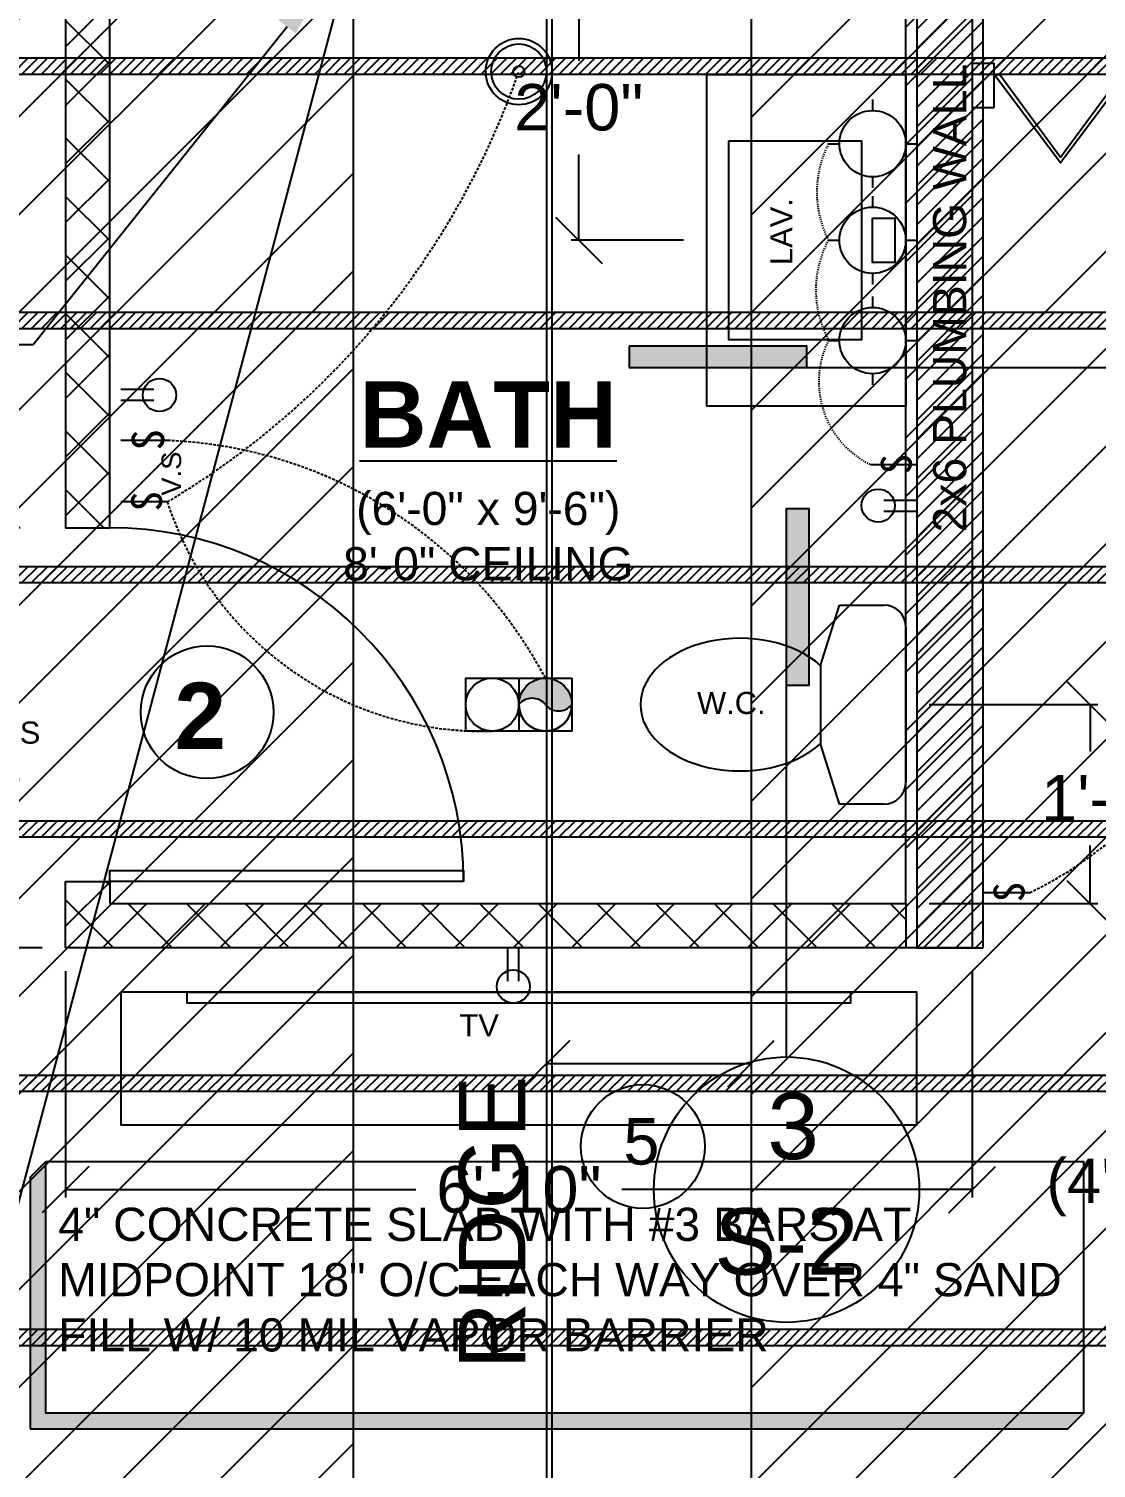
# Model space of a CAD drawing. Header units: inches. Extents: x -350 to 3672, y -1325 to 3943.
# Drawn here: x 132.4 to 228.9, y 13.4 to 143.6 of the extents above; entities that cross this region are included whole.
import ezdxf
from ezdxf import colors
from ezdxf.entities.mleader import LeaderData, LeaderLine
from ezdxf.math import Vec2, Vec3

# ---------------------------------------------------------------- set-up
doc = ezdxf.new("R2010")
doc.units = ezdxf.units.IN
doc.header["$MEASUREMENT"] = 0
doc.linetypes.add('DASHED2', pattern=[0.375, 0.25, -0.125])
for name, color, linetype in [('Electrical - Components', 40, 'Continuous'), ('F.P. - Dim & Labels', 7, 'Continuous'), ('F.P. - Doors & Window Labels', 1, 'Continuous'), ('F.P. - Doors & Windows', 1, 'Continuous'), ('F.P. Room Labels', 7, 'Continuous'), ('Floor Plan', 4, 'Continuous'), ('Foundation Outline', 9, 'DASHED2'), ('Foundaton - Dim & Labels', 9, 'Continuous'), ('PLUMBING', 2, 'Continuous'), ('Roof Framing - Dim & Labels', 7, 'Continuous'), ('Roof Plan', 7, 'Continuous'), ('Trusses', 7, 'Continuous')]:
    doc.layers.add(name, color=color, linetype=linetype)
doc.layers.add('Furniture', color=2, linetype='Continuous', transparency=0.7)
doc.styles.get("Standard").update_dxf_attribs({"font": 'arial.ttf'})
doc.dimstyles.get("Standard").update_dxf_attribs({"dimscale": 0.7, "dimtxt": 6, "dimasz": 6, "dimexe": 1, "dimexo": 3, "dimgap": 3, "dimtad": 0, "dimtih": 1, "dimtoh": 1, "dimdec": 4, "dimzin": 1, "dimdsep": 46, "dimlunit": 4, "dimtxsty": 'Standard', "dimblk": 'OBLIQUE', "dimcen": 0.09, "dimadec": 0, "dimazin": 0, "dimtfac": 1, "dimtdec": 4, "dimtofl": 0, "dimtmove": 0, "dimatfit": 3, "dimfxl": 1, "dimtolj": 1, "dimtzin": 0, "dimarcsym": 0})

# ---------------------------------------------------------------- blocks, each defined once
blk = doc.blocks.new('_Oblique')
at = {"color": 0, "linetype": 'ByBlock', "lineweight": -2}
blk.add_line((-0.5, -0.5), (0.5, 0.5), dxfattribs=at)
blk = doc.blocks.new('*D1')
at = {"layer": 'Defpoints', "color": 0, "transparency": 16777216}
for p in [(133.7, 184.5), (122.81, 98.5), (133.7, 98.5)]:
    blk.add_point(p, dxfattribs=at)
at = {"layer": 'F.P. - Dim & Labels', "color": 0, "lineweight": -2, "transparency": 16777216}
for p, q in [((131.6, 184.5), (122.11, 184.5)), ((122.81, 184.5), (122.81, 135.71)), ((122.81, 98.5), (122.81, 127.29)), ((131.6, 98.5), (122.11, 98.5))]:
    blk.add_line(p, q, dxfattribs=at)
at = {"layer": 'F.P. - Dim & Labels', "color": 0, "lineweight": -2, "transparency": 16777216, "xscale": 4.199999999999999, "yscale": 4.199999999999999, "zscale": 4.199999999999999}
for p, rotation in [((122.81, 184.5), 90), ((122.81, 98.5), 270)]:
    blk.add_blockref('_Oblique', p, dxfattribs=dict(at, rotation=rotation))
at = {"layer": 'F.P. - Dim & Labels', "color": 0, "transparency": 16777216, "insert": (122.81, 131.5), "char_height": 4.2, "attachment_point": 5}
blk.add_mtext('\\A1;7\'-2"', dxfattribs=at)
blk = doc.blocks.new('*D13')
at = {"layer": 'Defpoints', "color": 0, "transparency": 16777216}
for p in [(211.7, 82.5), (211.7, 64.5), (228.36, 64.5)]:
    blk.add_point(p, dxfattribs=at)
at = {"layer": 'F.P. - Dim & Labels', "color": 0, "lineweight": -2, "transparency": 16777216}
for p, q in [((213.8, 82.5), (229.06, 82.5)), ((228.36, 82.5), (228.36, 78.25)), ((228.36, 64.5), (228.36, 69.76)), ((213.8, 64.5), (229.06, 64.5))]:
    blk.add_line(p, q, dxfattribs=at)
at = {"layer": 'F.P. - Dim & Labels', "color": 0, "lineweight": -2, "transparency": 16777216, "xscale": 4.199999999999999, "yscale": 4.199999999999999, "zscale": 4.199999999999999}
for p, rotation in [((228.36, 82.5), 90), ((228.36, 64.5), 270)]:
    blk.add_blockref('_Oblique', p, dxfattribs=dict(at, rotation=rotation))
at = {"layer": 'F.P. - Dim & Labels', "color": 0, "transparency": 16777216, "insert": (229.78, 74.01), "char_height": 4.2, "attachment_point": 5}
blk.add_mtext('\\A1;1\'-6"', dxfattribs=at)
blk = doc.blocks.new('*D14')
at = {"layer": 'Defpoints', "color": 0, "transparency": 16777216}
for p in [(211.7, 148.5), (182.12, 124.5), (193.7, 124.5)]:
    blk.add_point(p, dxfattribs=at)
at = {"layer": 'F.P. - Dim & Labels', "color": 0, "lineweight": -2, "transparency": 16777216}
for p, q in [((209.6, 148.5), (181.42, 148.5)), ((182.12, 148.5), (182.12, 140.74)), ((182.12, 124.5), (182.12, 132.26)), ((191.6, 124.5), (181.42, 124.5))]:
    blk.add_line(p, q, dxfattribs=at)
at = {"layer": 'F.P. - Dim & Labels', "color": 0, "lineweight": -2, "transparency": 16777216, "xscale": 4.199999999999999, "yscale": 4.199999999999999, "zscale": 4.199999999999999}
for p, rotation in [((182.12, 148.5), 90), ((182.12, 124.5), 270)]:
    blk.add_blockref('_Oblique', p, dxfattribs=dict(at, rotation=rotation))
at = {"layer": 'F.P. - Dim & Labels', "color": 0, "transparency": 16777216, "insert": (182.12, 136.5), "char_height": 4.2, "attachment_point": 5}
blk.add_mtext('\\A1;2\'-0"', dxfattribs=at)
blk = doc.blocks.new('*D15')
at = {"layer": 'Defpoints', "color": 0, "transparency": 16777216}
for p in [(135.7, 60.5), (217.7, 60.5), (217.7, 38.63)]:
    blk.add_point(p, dxfattribs=at)
at = {"layer": 'F.P. - Dim & Labels', "color": 0, "lineweight": -2, "transparency": 16777216}
for p, q in [((135.7, 58.4), (135.7, 37.93)), ((217.7, 58.4), (217.7, 37.93)), ((135.7, 38.63), (167.37, 38.63)), ((217.7, 38.63), (186.02, 38.63))]:
    blk.add_line(p, q, dxfattribs=at)
at = {"layer": 'F.P. - Dim & Labels', "color": 0, "lineweight": -2, "transparency": 16777216, "xscale": 4.199999999999999, "yscale": 4.199999999999999, "zscale": 4.199999999999999, "rotation": 180}
blk.add_blockref('_Oblique', (135.7, 38.63), dxfattribs=at)
at = {"layer": 'F.P. - Dim & Labels', "color": 0, "lineweight": -2, "transparency": 16777216, "xscale": 4.199999999999999, "yscale": 4.199999999999999, "zscale": 4.199999999999999}
blk.add_blockref('_Oblique', (217.7, 38.63), dxfattribs=at)
at = {"layer": 'F.P. - Dim & Labels', "color": 0, "transparency": 16777216, "insert": (176.7, 38.63), "char_height": 4.2, "attachment_point": 5}
blk.add_mtext('\\A1;6\'-10"', dxfattribs=at)
blk = doc.blocks.new('*D41')
at = {"layer": 'Defpoints', "color": 0, "transparency": 16777216}
for p in [(179.2, 58.5), (197.7, 58.5), (197.7, 50.03)]:
    blk.add_point(p, dxfattribs=at)
at = {"layer": 'Roof Plan', "color": 0, "lineweight": -2, "transparency": 16777216}
for p, q in [((179.2, 56.4), (179.2, 49.33)), ((197.7, 56.4), (197.7, 49.33)), ((179.2, 50.03), (197.7, 50.03))]:
    blk.add_line(p, q, dxfattribs=at)
at = {"layer": 'Roof Plan', "color": 0, "lineweight": -2, "transparency": 16777216, "xscale": 4.199999999999999, "yscale": 4.199999999999999, "zscale": 4.199999999999999, "rotation": 180}
blk.add_blockref('_Oblique', (179.2, 50.03), dxfattribs=at)
at = {"layer": 'Roof Plan', "color": 0, "lineweight": -2, "transparency": 16777216, "xscale": 4.199999999999999, "yscale": 4.199999999999999, "zscale": 4.199999999999999}
blk.add_blockref('_Oblique', (197.7, 50.03), dxfattribs=at)
at = {"layer": 'Roof Plan', "color": 0, "transparency": 16777216, "insert": (187.79, 42.97), "char_height": 4.2, "attachment_point": 5}
blk.add_mtext('\\A1;5', dxfattribs=at)
blk = doc.blocks.new('*D94')
at = {"layer": 'Defpoints', "color": 0, "transparency": 16777216}
for p in [(135.7, 178.5), (107.18, 60.5), (135.7, 60.5)]:
    blk.add_point(p, dxfattribs=at)
at = {"layer": 'F.P. - Dim & Labels', "color": 0, "lineweight": -2, "transparency": 16777216}
for p, q in [((133.6, 178.5), (106.48, 178.5)), ((107.18, 178.5), (107.18, 123.74)), ((107.18, 60.5), (107.18, 115.26)), ((133.6, 60.5), (106.48, 60.5))]:
    blk.add_line(p, q, dxfattribs=at)
at = {"layer": 'F.P. - Dim & Labels', "color": 0, "lineweight": -2, "transparency": 16777216, "xscale": 4.199999999999999, "yscale": 4.199999999999999, "zscale": 4.199999999999999}
for p, rotation in [((107.18, 178.5), 90), ((107.18, 60.5), 270)]:
    blk.add_blockref('_Oblique', p, dxfattribs=dict(at, rotation=rotation))
at = {"layer": 'F.P. - Dim & Labels', "color": 0, "transparency": 16777216, "insert": (107.18, 119.5), "char_height": 4.2, "attachment_point": 5}
blk.add_mtext('\\A1;9\'-10"', dxfattribs=at)

msp = doc.modelspace()

# ---------------------------------------------------------------- hatches: boundary and pattern name
at = {"layer": 'Electrical - Components', "transparency": 33554636}
h = msp.add_hatch(color=256, dxfattribs=at)
h.dxf.hatch_style = 1
h.paths.add_polyline_path([(179.09927, 82.49948, 0.480424377), (181.49927, 82.49948, 1), (176.69927, 82.49948, -0.480424377)])
at = {"layer": 'Floor Plan', "transparency": 33554508}
h = msp.add_hatch(dxfattribs=at)
h.set_pattern_fill('ANSI37', color=256, scale=30)
h.set_pattern_definition([(45, (-1, 0), (-2.65165, 2.65165), []), (135, (-1, 0), (-2.65165, -2.65165), [])])
h.paths.add_polyline_path([(139.69927, 178.49948), (135.69927, 178.49948), (135.69927, 98.49948), (139.69927, 98.49948)])
h.paths.add_polyline_path([(139.69927, 64.49948), (139.69927, 66.49948), (135.69927, 66.49948), (135.69927, 60.49948), (211.69927, 60.49948), (211.69927, 64.49948)])
h = msp.add_hatch(dxfattribs=at)
h.set_pattern_fill('ANSI31', color=256, scale=30)
h.set_pattern_definition([(45, (-1, 0), (-2.65165, 2.65165), [])])
h.paths.add_polyline_path([(217.69927, 178.49948), (211.69927, 178.49948), (211.69927, 148.49948), (211.69927, 64.49948), (211.69927, 60.49948), (217.69927, 60.49948)])
at = {"layer": 'Foundation Outline', "transparency": 33554534}
h = msp.add_hatch(dxfattribs=at)
h.set_pattern_fill('AR-CONC', color=256)
h.paths.add_polyline_path([(7.69927, 184.49948), (7.69927, -67.50052), (350.69927, -67.50052), (350.69927, 184.49948)])
h.paths.add_polyline_path([(338.69927, 172.49948), (338.69927, -55.50052), (19.69927, -55.50052), (19.69927, 172.49948)], flags=16)
at = {"layer": 'Foundaton - Dim & Labels', "transparency": 33554508}
h = msp.add_hatch(dxfattribs=at)
h.set_pattern_fill('ANSI31', color=256, scale=10)
h.set_pattern_definition([(45, (-252.6204, 0), (-0.8838835, 0.8838835), [])])
h.paths.add_polyline_path([(218.69927, 178.49948), (212.69927, 178.49948), (212.69927, 60.49948), (218.69927, 60.49948)])
h.paths.add_polyline_path([(218.84936, 97.19746), (218.84936, 141.08628), (212.66723, 141.08628), (212.66723, 97.19746)], flags=9)
at = {"layer": 'Foundaton - Dim & Labels', "transparency": 33554534}
h = msp.add_hatch(color=256, dxfattribs=at)
h.dxf.hatch_style = 1
h.paths.add_polyline_path([(133.91282, 41.16285), (132.49861, 39.74864), (132.49861, 16.98998), (226.35225, 16.98998), (227.76646, 18.40419), (133.91282, 18.40419)])
at = {"layer": 'Roof Framing - Dim & Labels', "transparency": 33554559}
h = msp.add_hatch(color=256, dxfattribs=at)
h.dxf.hatch_style = 1
h.paths.add_polyline_path([(186.7078, 114.95026), (186.7078, 112.95026), (202.7078, 112.95026), (202.7078, 114.95026), (196.7078, 114.95026)])
h = msp.add_hatch(color=256, dxfattribs=at)
h.dxf.hatch_style = 1
h.paths.add_polyline_path([(202.91654, 100.23571), (200.91654, 100.23571), (200.91654, 84.23571), (202.91654, 84.23571), (202.91654, 90.23571)])
at = {"layer": 'Roof Plan', "transparency": 33554508}
h = msp.add_hatch(dxfattribs=at)
h.set_pattern_fill('ANSI31', color=256, scale=50)
h.set_pattern_definition([(45, (-457.549, -303.0996), (-4.419417, 4.419417), [])])
h.paths.add_polyline_path([(161.69927, 166.49948), (-6.30073, 166.49948), (-6.30073, -49.50052), (161.69927, -49.50052)])
h.paths.add_polyline_path([(126.66531, 120.02196), (126.66531, 46.33469), (28.73322, 46.33469), (28.73322, 120.02196)], flags=16)
h = msp.add_hatch(dxfattribs=at)
h.set_pattern_fill('ANSI31', color=256, scale=50)
h.set_pattern_definition([(45, (-350.9465, -50.641), (-4.419417, 4.419417), [])])
h.paths.add_polyline_path([(365.69927, 166.49948), (197.69927, 166.49948), (197.69927, -49.50052), (365.69927, -49.50052)])
h.paths.add_polyline_path([(328.00369, 120.46252), (328.00369, 46.77525), (230.0716, 46.77525), (230.0716, 120.46252)], flags=16)
at = {"layer": 'Trusses', "transparency": 33554636}
h = msp.add_hatch(dxfattribs=at)
h.set_pattern_fill('ANSI31', color=256, scale=5)
h.set_pattern_definition([(45, (0, -1205.78587), (-0.44194174, 0.44194174), [])])
h.paths.add_polyline_path([(374.69927, 140.99948), (-16.30073, 140.99948), (-16.30073, 140.24948), (-16.30073, 139.49948), (374.69927, 139.49948)])
h = msp.add_hatch(dxfattribs=at)
h.set_pattern_fill('ANSI31', color=256, scale=5)
h.set_pattern_definition([(45, (0, -1228.78587), (-0.44194174, 0.44194174), [])])
h.paths.add_polyline_path([(374.69927, 117.99948), (-16.30073, 117.99948), (-16.30073, 117.24948), (-16.30073, 116.49948), (374.69927, 116.49948)])
h = msp.add_hatch(dxfattribs=at)
h.set_pattern_fill('ANSI31', color=256, scale=5)
h.set_pattern_definition([(45, (0, -1251.78587), (-0.44194174, 0.44194174), [])])
h.paths.add_polyline_path([(374.69927, 94.99948), (-16.30073, 94.99948), (-16.30073, 94.24948), (-16.30073, 93.49948), (374.69927, 93.49948)])
h = msp.add_hatch(dxfattribs=at)
h.set_pattern_fill('ANSI31', color=256, scale=5)
h.set_pattern_definition([(45, (0, -1274.78587), (-0.44194174, 0.44194174), [])])
h.paths.add_polyline_path([(374.69927, 71.99948), (-16.30073, 71.99948), (-16.30073, 71.24948), (-16.30073, 70.49948), (374.69927, 70.49948)])
h = msp.add_hatch(dxfattribs=at)
h.set_pattern_fill('ANSI31', color=256, scale=5)
h.set_pattern_definition([(45, (0, -1297.78587), (-0.44194174, 0.44194174), [])])
h.paths.add_polyline_path([(374.69927, 48.99948), (-16.30073, 48.99948), (-16.30073, 48.24948), (-16.30073, 47.49948), (374.69927, 47.49948)])
h = msp.add_hatch(dxfattribs=at)
h.set_pattern_fill('ANSI31', color=256, scale=5)
h.set_pattern_definition([(45, (0, -1320.78587), (-0.44194174, 0.44194174), [])])
h.paths.add_polyline_path([(374.69927, 25.99948), (-16.30073, 25.99948), (-16.30073, 25.24948), (-16.30073, 24.49948), (374.69927, 24.49948)])

# ---------------------------------------------------------------- linework, layer by layer
at = {"layer": 'Electrical - Components'}
for p, q in [((208.69927, 137.23425), (208.69927, 136.23425)), ((204.69927, 133.23425), (205.69927, 133.23425)), ((211.69927, 133.23425), (212.69927, 133.23425)), ((208.69927, 130.23425), (208.69927, 129.23425)), ((208.69927, 128.49948), (208.69927, 127.49948)), ((204.69927, 124.49948), (205.69927, 124.49948)), ((211.69927, 124.49948), (212.69927, 124.49948)), ((208.69927, 121.49948), (208.69927, 120.49948)), ((208.69927, 119.42467), (208.69927, 118.42467)), ((204.69927, 115.42467), (205.69927, 115.42467)), ((211.69927, 115.42467), (212.69927, 115.42467)), ((208.69927, 112.42467), (208.69927, 111.42467)), ((143.69927, 110.99948), (140.69927, 110.99948)), ((143.69927, 109.99948), (140.69927, 109.99948)), ((145.10927, 106.38446), (140.69927, 106.38446)), ((212.69927, 104.19597), (208.49927, 104.19597)), ((144.89927, 100.83238), (140.69927, 100.83238)), ((209.69927, 100.99948), (212.69927, 100.99948)), ((209.69927, 99.99948), (212.69927, 99.99948)), ((176.69927, 84.89948), (176.69927, 80.09948)), ((222.89927, 65.48944), (218.69927, 65.48944)), ((175.69927, 57.49948), (175.69927, 60.49948)), ((176.69927, 57.49948), (176.69927, 60.49948))]:
    msp.add_line(p, q, dxfattribs=at)
msp.add_lwpolyline([(171.89927, 80.09948), (171.89927, 84.89948), (181.49927, 84.89948), (181.49927, 80.09948), (171.89927, 80.09948)], dxfattribs=at)
for centre, radius in [((176.69927, 139.74966), 3), ((176.69927, 139.74966), 2.5), ((176.69927, 139.74966), 0.5), ((208.69927, 133.23425), 3), ((208.69927, 124.49948), 3), ((208.69927, 115.42467), 3), ((144.19927, 110.49948), 1.5), ((209.19927, 100.49948), 1.5), ((174.29927, 82.49948), 2.4), ((179.09927, 82.49948), 2.4), ((176.19927, 56.99948), 1.5)]:
    msp.add_circle(centre, radius, dxfattribs=at)
at = {"layer": 'Electrical - Components', "linetype": 'DASHED2'}
for centre, radius, start, end in [((107.78204, 163.61234), 72.93156, 300.5927401, 340.9015205), ((143.31182, 65.91164), 40.51271, 27.9491859, 87.4570913), ((173.46936, 110.13421), 30.0462, 198.0341712, 271.5827792), ((207.73165, 97.12691), 35.08541, 295.6139623, 4.6962686)]:
    msp.add_arc(centre, radius, start, end, dxfattribs=at)
at = {"layer": 'Electrical - Components', "linetype": 'DASHED2', "ltscale": 0.25}
for centre, radius, start, end in [((213.25627, 128.86686), 9.6071, 152.9607879, 207.0392121), ((212.99936, 119.99948), 9.44148, 151.5350951, 208.4649049), ((212.20826, 111.70851), 8.37823, 153.6694138, 243.724136)]:
    msp.add_arc(centre, radius, start, end, dxfattribs=at)
at = {"layer": 'Electrical - Components'}
for centre, radius, start, end in [((177.89927, 81.53883), 1.53715, 38.6784711, 141.3215289), ((179.09927, 82.49948), 2.4, 180, 0), ((180.29927, 83.46012), 1.53715, 218.6784711, 321.3215289)]:
    msp.add_arc(centre, radius, start, end, dxfattribs=at)
at = {"layer": 'F.P. - Doors & Window Labels'}
msp.add_circle((148.5009, 81.80515), 6, dxfattribs=at)
at = {"layer": 'F.P. - Doors & Windows'}
msp.add_lwpolyline([(220.19927, 139.49948), (225.69927, 131.99948), (231.19927, 139.49948), (231.69927, 139.49948), (225.69927, 131.49948), (219.69927, 139.49948)], close=True, dxfattribs=at)
msp.add_lwpolyline([(171.69927, 66.49948), (139.69927, 66.49948), (139.69927, 67.49948), (171.69927, 67.49948), (171.69927, 66.49948)], dxfattribs=at)
msp.add_arc((139.69927, 66.49948), 32, 0, 90, dxfattribs=at)
at = {"layer": 'Floor Plan'}
for p, q in [((211.69927, 64.49948), (211.69927, 178.49948)), ((217.69927, 178.49948), (217.69927, 60.49948)), ((135.69927, 60.49948), (135.69927, 66.49948)), ((135.69927, 66.49948), (139.69927, 66.49948)), ((139.69927, 66.49948), (139.69927, 64.49948)), ((139.69927, 64.49948), (211.69927, 64.49948)), ((211.69927, 64.49948), (211.69927, 60.49948)), ((217.69927, 60.49948), (135.69927, 60.49948))]:
    msp.add_line(p, q, dxfattribs=at)
for points in [[(135.69927, 178.49948), (135.69927, 98.49948), (139.69927, 98.49948), (139.69927, 178.49948)], [(219.69927, 136.49948), (219.69927, 140.49948), (217.69927, 140.49948), (217.69927, 136.49948)]]:
    msp.add_lwpolyline(points, close=True, dxfattribs=at)
at = {"layer": 'Foundaton - Dim & Labels'}
for p, q in [((132.49861, 39.74864), (133.91282, 41.16285)), ((132.49861, 39.74864), (132.49861, 16.98998)), ((226.35225, 16.98998), (227.76646, 18.40419)), ((132.49861, 16.98998), (226.35225, 16.98998))]:
    msp.add_line(p, q, dxfattribs=at)
for points in [[(218.69927, 60.49948), (218.69927, 178.49948), (212.69927, 178.49948), (212.69927, 60.49948)], [(133.91282, 41.16285), (227.76646, 41.16285), (227.76646, 18.40419), (133.91282, 18.40419)]]:
    msp.add_lwpolyline(points, close=True, dxfattribs=at)
at = {"layer": 'Furniture'}
for points in [[(140.69927, 56.49948), (140.69927, 44.49948), (212.69927, 44.49948), (212.69927, 56.49948), (140.69927, 56.49948)], [(146.69927, 56.49948), (206.69927, 56.49948), (206.69927, 55.49948), (146.69927, 55.49948), (146.69927, 56.49948)]]:
    msp.add_lwpolyline(points, dxfattribs=at)
at = {"layer": 'PLUMBING'}
for p, q in [((203.96962, 86.03608), (205.69927, 91.49948)), ((205.69927, 91.49948), (209.69927, 91.49948)), ((211.69927, 89.49948), (211.69927, 75.49948)), ((203.96962, 86.03608), (203.96962, 78.96287)), ((205.69927, 73.49948), (203.96962, 78.96287)), ((209.69927, 73.49948), (205.69927, 73.49948))]:
    msp.add_line(p, q, dxfattribs=at)
for points in [[(193.69927, 139.49948), (211.69927, 139.49948), (211.69927, 109.49948), (193.69927, 109.49948)], [(195.69927, 133.49948), (207.69927, 133.49948), (207.69927, 115.49948), (195.69927, 115.49948)], [(208.69927, 126.49948), (210.69927, 126.49948), (210.69927, 122.49948), (208.69927, 122.49948)]]:
    msp.add_lwpolyline(points, close=True, dxfattribs=at)
for centre, start, end in [((209.69927, 89.49948), 0, 90), ((209.69927, 75.49948), 270, 0)]:
    msp.add_arc(centre, 2, start, end, dxfattribs=at)
msp.add_ellipse((196.69927, 82.49948), major_axis=(9, 0), ratio=0.666666667, start_param=0.630358252, end_param=5.652827055, dxfattribs=at)
at = {"layer": 'Roof Framing - Dim & Labels'}
for p, q in [((179.69927, -85.50052), (179.69927, 202.49948)), ((170.58816, 184.49948), (103.47066, -67.50052)), ((212.91654, 38.62937), (188.91654, 38.62937))]:
    msp.add_line(p, q, dxfattribs=at)
for points in [[(236.31415, 112.95026), (186.7078, 112.95026), (186.7078, 114.95026), (196.7078, 114.95026), (202.7078, 114.95026), (202.7078, 112.95026)], [(200.91654, 50.62937), (200.91654, 100.23571), (202.91654, 100.23571), (202.91654, 90.23571), (202.91654, 84.23571), (200.91654, 84.23571)]]:
    msp.add_lwpolyline(points, dxfattribs=at)
msp.add_circle((200.91654, 38.62937), 12, dxfattribs=at)
at = {"layer": 'Roof Plan'}
msp.add_line((179.19927, 202.49948), (179.19927, -85.50052), dxfattribs=at)
for points in [[(161.69927, 166.49948), (161.69927, -49.50052), (-6.30073, -49.50052), (-6.30073, 166.49948), (161.69927, 166.49948)], [(197.69927, 166.49948), (197.69927, -49.50052), (365.69927, -49.50052), (365.69927, 166.49948), (197.69927, 166.49948)]]:
    msp.add_lwpolyline(points, dxfattribs=at)
msp.add_circle((187.91049, 42.53716), 5.597, dxfattribs=at)
at = {"layer": 'Trusses'}
for points in [[(-16.30073, 139.49948), (-16.30073, 140.99948), (374.69927, 140.99948), (374.69927, 139.49948)], [(-16.30073, 116.49948), (-16.30073, 117.99948), (374.69927, 117.99948), (374.69927, 116.49948)], [(-16.30073, 93.49948), (-16.30073, 94.99948), (374.69927, 94.99948), (374.69927, 93.49948)], [(-16.30073, 70.49948), (-16.30073, 71.99948), (374.69927, 71.99948), (374.69927, 70.49948)], [(-16.30073, 47.49948), (-16.30073, 48.99948), (374.69927, 48.99948), (374.69927, 47.49948)], [(-16.30073, 24.49948), (-16.30073, 25.99948), (374.69927, 25.99948), (374.69927, 24.49948)]]:
    msp.add_lwpolyline(points, close=True, dxfattribs=at)

# ---------------------------------------------------------------- texts
at = {"layer": 'Electrical - Components', "attachment_point": 1, "rotation": 90}
for insert, char_height in [((141.68036, 105.49424), 2.94), ((209.43364, 103.34815), 2.8), ((141.63364, 99.98456), 2.8), ((219.63364, 64.64162), 2.8)]:
    msp.add_mtext_dynamic_manual_height_columns('{\\fBatangChe|b0|i0|c0|p49;S}', width=13.0889423, gutter_width=1, heights=[0], dxfattribs=dict(at, insert=insert, char_height=char_height))
at = {"layer": 'Electrical - Components', "linetype": 'DASHED2', "insert": (144.38245, 101.39908), "char_height": 1.771875, "attachment_point": 1, "rotation": 90}
msp.add_mtext_dynamic_manual_height_columns('V.S', width=3.4891004, gutter_width=1, heights=[0], dxfattribs=at)
at = {"layer": 'Electrical - Components', "insert": (100.78311, 80.96631), "char_height": 2, "attachment_point": 1}
msp.add_mtext_dynamic_manual_height_columns('\\pxqc;22" X 30" ATTIC ACCESS\\P(20FT MAX DISTANCE TO APPLIANCE)\\P{\\H1.5x;\\P\\H0.41667x;(SEE UTILITY PLAN NOTE #8)}', width=32.5539394, gutter_width=1, heights=[19.83901], dxfattribs=at)
at = {"layer": 'F.P. - Doors & Window Labels', "insert": (147.87778, 81.4854), "char_height": 6, "attachment_point": 5}
msp.add_mtext_dynamic_manual_height_columns('\\pxqc;{\\fArial|b1|i0|c0|p34;2}', width=70.1010121, gutter_width=1, heights=[0], dxfattribs=at)
at = {"layer": 'F.P. Room Labels', "insert": (138.88503, 111.74477), "char_height": 6, "attachment_point": 1}
msp.add_mtext_dynamic_manual_height_columns('\\pxqc;{\\fArial|b1|i0|c0|p34;\\LBATH\\P\\fArial|b0|i0|c0|p34;\\H0.5x;\\l(6\'-0" x 9\'-6")\\P8\'-0" CEILING}', width=70.1010121, gutter_width=1, heights=[0], dxfattribs=at)
at = {"layer": 'Foundaton - Dim & Labels', "insert": (214.16007, 98.07025), "char_height": 3, "attachment_point": 1, "rotation": 90}
msp.add_mtext_dynamic_manual_height_columns('2x6 PLUMBING WALL', width=45.9236666, gutter_width=1, heights=[0], dxfattribs=at)
at = {"layer": 'Foundaton - Dim & Labels', "lineweight": 50, "insert": (135.02764, 36.99581), "char_height": 3, "attachment_point": 1}
msp.add_mtext_dynamic_manual_height_columns('4" CONCRETE SLAB WITH #3 BARS AT MIDPOINT 18" O/C EACH WAY OVER 4" SAND FILL W/ 10 MIL VAPOR BARRIER', width=92.4912825, gutter_width=1, heights=[0], dxfattribs=at)
at = {"layer": 'Furniture', "insert": (171.3252, 54.49301), "char_height": 2, "attachment_point": 1}
msp.add_mtext_dynamic_manual_height_columns('TV', width=26.6683727, gutter_width=1, heights=[0], dxfattribs=at)
at = {"layer": 'PLUMBING', "insert": (199.44501, 122.25306), "char_height": 2, "attachment_point": 1, "rotation": 90}
msp.add_mtext_dynamic_manual_height_columns('LAV.', width=26.6683727, gutter_width=1, heights=[0], dxfattribs=at)
at = {"layer": 'PLUMBING', "insert": (192.81332, 83.6502), "char_height": 2, "attachment_point": 1}
msp.add_mtext_dynamic_manual_height_columns('W.C.', width=26.6683727, gutter_width=1, heights=[0], dxfattribs=at)
at = {"layer": 'Roof Framing - Dim & Labels', "insert": (171.27584, 22.39519), "char_height": 6, "attachment_point": 1, "rotation": 90}
msp.add_mtext_dynamic_manual_height_columns('RIDGE', width=94.0378284, gutter_width=1, heights=[0], dxfattribs=at)
at = {"layer": 'Roof Framing - Dim & Labels', "char_height": 6, "attachment_point": 1}
for s, insert in [('3', (199.178, 47.38701)), ('S-2', (194.37761, 36.94402))]:
    msp.add_mtext_dynamic_manual_height_columns(s, width=6.4632211, gutter_width=1, heights=[0], dxfattribs=dict(at, insert=insert))

# ---------------------------------------------------------------- dimensions: what is measured, and where the dimension line sits
at = {"layer": 'F.P. - Dim & Labels'}
for base, p1, p2, picture, middle in [((122.80522, 98.49948), (133.69927, 184.49948), (133.69927, 98.49948), '*D1', (122.80522, 131.50231)), ((182.12286, 124.49948), (211.69927, 148.49948), (193.69927, 124.49948), '*D14', (182.12286, 136.49948))]:
    dim = msp.add_linear_dim(base=base, p1=p1, p2=p2, angle=90, dimstyle='Standard', dxfattribs=at)
    dim.commit()
    dim.dimension.update_dxf_attribs({"geometry": picture, "text_midpoint": middle, "dimtype": 160})
dim = msp.add_linear_dim(base=(107.17872, 60.49948), p1=(135.69927, 178.49948), p2=(135.69927, 60.49948), angle=90, dimstyle='Standard', dxfattribs=at)
dim.commit()
dim.dimension.update_dxf_attribs({"geometry": '*D94', "text_midpoint": (107.17872, 119.49948)})
dim = msp.add_linear_dim(base=(228.36489, 64.49948), p1=(211.69927, 82.49948), p2=(211.69927, 64.49948), angle=90, dimstyle='Standard', override={"dimtmove": 2}, dxfattribs=at)
dim.commit()
dim.dimension.update_dxf_attribs({"geometry": '*D13', "text_midpoint": (229.78027, 74.0072), "dimtype": 160})
dim = msp.add_linear_dim(base=(217.69927, 38.62937), p1=(135.69927, 60.49948), p2=(217.69927, 60.49948), dimstyle='Standard', dxfattribs=at)
dim.commit()
dim.dimension.update_dxf_attribs({"geometry": '*D15', "text_midpoint": (176.69927, 38.62937)})
at = {"layer": 'Roof Plan'}
dim = msp.add_linear_dim(base=(197.69927, 50.03067), p1=(179.19927, 58.49948), p2=(197.69927, 58.49948), text='5', dimstyle='Standard', override={"dimtmove": 2}, dxfattribs=at)
dim.commit()
dim.dimension.update_dxf_attribs({"geometry": '*D41', "text_midpoint": (187.78903, 42.96537), "dimtype": 160})

# ---------------------------------------------------------------- leaders
at = {"layer": 'F.P. - Dim & Labels'}
ml = msp.add_multileader_mtext('Standard', dxfattribs=at)
ml.set_content('PONY WALL\\P(4\'-0" MAX HEIGHT)', color=256)
ml.set_leader_properties()
ml.build(insert=Vec2(0, 0))
ml.multileader.update_dxf_attribs({"dogleg_length": 3.98438, "arrow_head_size": 6})
ctx = ml.context
ctx.base_point, ctx.arrow_head_size, ctx.landing_gap_size, ctx.plane_origin = Vec3(222.34929, 45.49955), 6, 2.59375, Vec3(285.30092, 64.49948)
ctx.text_align_type = 2
notes = []
notes.append((ctx, [(0, (1, 1, 0), (282.15418, 45.49955), (-1, 0), 3.98438, [(0, [(285.30092, 64.49948)], 0, [])])]))
ctx.mtext.insert, ctx.mtext.width, ctx.mtext.alignment, ctx.mtext.flow_direction = Vec3(275.57606, 48.08754), 54.5499184, 3, 5
at = {"layer": 'Foundaton - Dim & Labels'}
ml = msp.add_multileader_mtext('Standard', dxfattribs=at)
ml.set_content('OPTIONAL DEPRESSED \\PSLAB FOR ROLL-IN SHOWER', color=256)
ml.set_leader_properties()
ml.build(insert=Vec2(0, 0))
ml.multileader.update_dxf_attribs({"dogleg_length": 3.98438, "arrow_head_size": 6})
ctx = ml.context
ctx.base_point, ctx.char_height, ctx.arrow_head_size, ctx.landing_gap_size, ctx.plane_origin = Vec3(65.38713, 115.05337), 3, 6, 2.59375, Vec3(159.47604, 148.49948)
ctx.text_align_type = 2
notes.append((ctx, [(0, (1, 1, 0), (132.76842, 115.05337), (-1, 0), 3.98438, [(0, [(159.47604, 148.49948)], 0, [])])]))
ctx.mtext.insert, ctx.mtext.alignment, ctx.mtext.flow_direction = Vec3(126.19029, 116.57895), 3, 5
for ctx, leaders in notes:
    for number, flags, end, landing, length, lines in leaders:
        leader = LeaderData()
        leader.index, (leader.has_last_leader_line, leader.has_dogleg_vector, leader.attachment_direction) = number, flags
        leader.last_leader_point, leader.dogleg_vector, leader.dogleg_length = Vec3(end), Vec3(landing), length
        for number, points, colour, breaks in lines:
            line = LeaderLine()
            line.index, line.vertices, line.color, line.breaks = number, Vec3.list(points), colors.encode_raw_color(colour), breaks
            leader.lines.append(line)
        ctx.leaders.append(leader)

doc.saveas('drawing.dxf')
